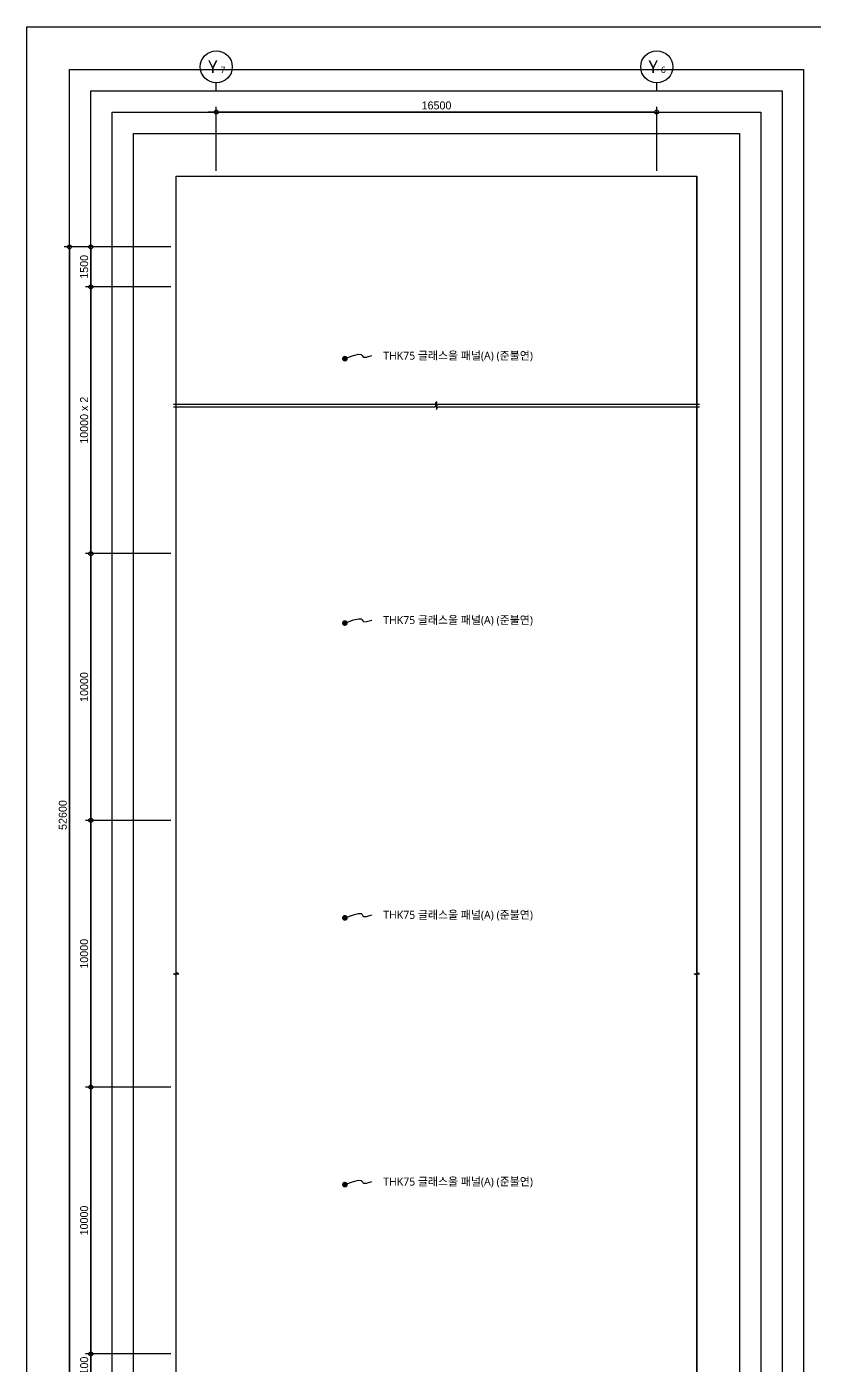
# Model space of a CAD drawing. Header units: millimetres. Extents: x 43197023 to 43466355, y 1341521 to 1420690.
# Drawn here: x 43197023 to 43226523, y 1370515 to 1420690 of the extents above; entities that cross this region are included whole.
import ezdxf
from ezdxf.enums import TextEntityAlignment as Align

# ---------------------------------------------------------------- set-up
doc = ezdxf.new("R2010")
doc.units = ezdxf.units.MM
doc.header["$LTSCALE"] = 1000
doc.header["$MEASUREMENT"] = 0
doc.header["$PDSIZE"] = -10
doc.layers.get('0').update_dxf_attribs({"linetype": 'CONTINUOUS'})
doc.layers.get('Defpoints').update_dxf_attribs({"color": 171, "linetype": 'CONTINUOUS'})
for name, color, linetype in [('LED', 7, 'CONTINUOUS'), ('NDIM', 7, 'CONTINUOUS'), ('SYM', 7, 'CONTINUOUS'), ('SYM(AXIS)', 7, 'CONTINUOUS'), ('TEXT(AXIS)', 2, 'CONTINUOUS'), ('TEXT(MIN)', 7, 'CONTINUOUS')]:
    doc.layers.add(name, color=color, linetype=linetype)
doc.styles.add('CGS', font='cgse', dxfattribs={"bigfont": 'cgs'})
doc.styles.add('나눔바른고딕', font='NanumBarunGothic.ttf')
doc.dimstyles.new('NDIM 1200', dxfattribs={"dimscale": 500, "dimtxt": 3, "dimasz": 1, "dimexe": 2, "dimexo": 2, "dimgap": 1, "dimtad": 1, "dimdec": 0, "dimdsep": 46, "dimtxsty": 'CGS', "dimblk": 'DOT0', "dimcen": 1, "dimdle": 8, "dimclrd": 2, "dimclre": 2, "dimclrt": 2, "dimadec": 0, "dimazin": 0, "dimtfac": 1, "dimtdec": 0, "dimtix": 1, "dimtmove": 2, "dimatfit": 3, "dimldrblk": 'DOT0', "dimfxl": 1, "dimtolj": 1, "dimtzin": 0, "dimlwd": -1, "dimlwe": -1, "dimarcsym": 0})

# ---------------------------------------------------------------- blocks, each defined once
blk = doc.blocks.new('DOT0')
blk.add_line((-3, 0), (3, 0))
at = {"color": 6}
blk.add_circle((0, 0), 0.75, dxfattribs=at)
blk = doc.blocks.new('*D9')
at = {"layer": 'Defpoints', "color": 0, "ltscale": 0.4, "transparency": 16777216}
for p in [(43202623, 1412440), (43198623, 1369840), (43202623, 1369840)]:
    blk.add_point(p, dxfattribs=at)
at = {"layer": 'NDIM', "ltscale": 0.4, "transparency": 16777216}
for p, q in [((43202423, 1412440), (43198423, 1412440)), ((43198623, 1412340), (43198623, 1369940)), ((43202423, 1369840), (43198423, 1369840))]:
    blk.add_line(p, q, dxfattribs=at)
at = {"layer": 'NDIM', "ltscale": 0.4, "transparency": 16777216, "xscale": 100, "yscale": 100, "zscale": 100}
for p, rotation in [((43198623, 1412440), 90), ((43198623, 1369840), 270)]:
    blk.add_blockref('DOT0', p, dxfattribs=dict(at, rotation=rotation))
at = {"layer": 'NDIM', "ltscale": 0.4, "transparency": 16777216, "insert": (43198373, 1391140), "char_height": 300, "attachment_point": 5, "rotation": 90, "style": 'CGS'}
blk.add_mtext('\\A1;52600', dxfattribs=at)
blk = doc.blocks.new('*D10')
at = {"layer": 'Defpoints', "color": 0, "ltscale": 0.4, "transparency": 16777216}
for p in [(43202623, 1380940), (43199423, 1370940), (43202623, 1370940)]:
    blk.add_point(p, dxfattribs=at)
at = {"layer": 'NDIM', "ltscale": 0.4, "transparency": 16777216}
for p, q in [((43202423, 1380940), (43199223, 1380940)), ((43199423, 1380840), (43199423, 1371040)), ((43202423, 1370940), (43199223, 1370940))]:
    blk.add_line(p, q, dxfattribs=at)
at = {"layer": 'NDIM', "ltscale": 0.4, "transparency": 16777216, "xscale": 100, "yscale": 100, "zscale": 100}
for p, rotation in [((43199423, 1380940), 90), ((43199423, 1370940), 270)]:
    blk.add_blockref('DOT0', p, dxfattribs=dict(at, rotation=rotation))
at = {"layer": 'NDIM', "ltscale": 0.4, "transparency": 16777216, "insert": (43199173, 1375940), "char_height": 300, "attachment_point": 5, "rotation": 90, "style": 'CGS'}
blk.add_mtext('\\A1;10000', dxfattribs=at)
blk = doc.blocks.new('*D11')
at = {"layer": 'Defpoints', "color": 0, "ltscale": 0.4, "transparency": 16777216}
for p in [(43202623, 1390940), (43199423, 1380940), (43202623, 1380940)]:
    blk.add_point(p, dxfattribs=at)
at = {"layer": 'NDIM', "ltscale": 0.4, "transparency": 16777216}
for p, q in [((43202423, 1390940), (43199223, 1390940)), ((43199423, 1390840), (43199423, 1381040)), ((43202423, 1380940), (43199223, 1380940))]:
    blk.add_line(p, q, dxfattribs=at)
at = {"layer": 'NDIM', "ltscale": 0.4, "transparency": 16777216, "xscale": 100, "yscale": 100, "zscale": 100}
for p, rotation in [((43199423, 1390940), 90), ((43199423, 1380940), 270)]:
    blk.add_blockref('DOT0', p, dxfattribs=dict(at, rotation=rotation))
at = {"layer": 'NDIM', "ltscale": 0.4, "transparency": 16777216, "insert": (43199173, 1385940), "char_height": 300, "attachment_point": 5, "rotation": 90, "style": 'CGS'}
blk.add_mtext('\\A1;10000', dxfattribs=at)
blk = doc.blocks.new('*D12')
at = {"layer": 'Defpoints', "color": 0, "ltscale": 0.4, "transparency": 16777216}
for p in [(43202623, 1400940), (43199423, 1390940), (43202623, 1390940)]:
    blk.add_point(p, dxfattribs=at)
at = {"layer": 'NDIM', "ltscale": 0.4, "transparency": 16777216}
for p, q in [((43202423, 1400940), (43199223, 1400940)), ((43199423, 1400840), (43199423, 1391040)), ((43202423, 1390940), (43199223, 1390940))]:
    blk.add_line(p, q, dxfattribs=at)
at = {"layer": 'NDIM', "ltscale": 0.4, "transparency": 16777216, "xscale": 100, "yscale": 100, "zscale": 100}
for p, rotation in [((43199423, 1400940), 90), ((43199423, 1390940), 270)]:
    blk.add_blockref('DOT0', p, dxfattribs=dict(at, rotation=rotation))
at = {"layer": 'NDIM', "ltscale": 0.4, "transparency": 16777216, "insert": (43199173, 1395940), "char_height": 300, "attachment_point": 5, "rotation": 90, "style": 'CGS'}
blk.add_mtext('\\A1;10000', dxfattribs=at)
blk = doc.blocks.new('*D13')
at = {"layer": 'Defpoints', "color": 0, "ltscale": 0.4, "transparency": 16777216}
for p in [(43202623, 1410940), (43199423, 1400940), (43202623, 1400940)]:
    blk.add_point(p, dxfattribs=at)
at = {"layer": 'NDIM', "ltscale": 0.4, "transparency": 16777216}
for p, q in [((43202423, 1410940), (43199223, 1410940)), ((43199423, 1410840), (43199423, 1401040)), ((43202423, 1400940), (43199223, 1400940))]:
    blk.add_line(p, q, dxfattribs=at)
at = {"layer": 'NDIM', "ltscale": 0.4, "transparency": 16777216, "xscale": 100, "yscale": 100, "zscale": 100}
for p, rotation in [((43199423, 1410940), 90), ((43199423, 1400940), 270)]:
    blk.add_blockref('DOT0', p, dxfattribs=dict(at, rotation=rotation))
at = {"layer": 'NDIM', "ltscale": 0.4, "transparency": 16777216, "insert": (43199173, 1405940), "char_height": 300, "attachment_point": 5, "rotation": 90, "style": 'CGS'}
blk.add_mtext('\\A1;10000 x 2', dxfattribs=at)
blk = doc.blocks.new('*D14')
at = {"layer": 'Defpoints', "color": 0, "ltscale": 0.4, "transparency": 16777216}
for p in [(43202623, 1370940), (43199423, 1369840), (43202623, 1369840)]:
    blk.add_point(p, dxfattribs=at)
at = {"layer": 'NDIM', "ltscale": 0.4, "transparency": 16777216}
for p, q in [((43202423, 1370940), (43199223, 1370940)), ((43199423, 1370840), (43199423, 1369940)), ((43202423, 1369840), (43199223, 1369840))]:
    blk.add_line(p, q, dxfattribs=at)
at = {"layer": 'NDIM', "ltscale": 0.4, "transparency": 16777216, "xscale": 100, "yscale": 100, "zscale": 100}
for p, rotation in [((43199423, 1370940), 90), ((43199423, 1369840), 270)]:
    blk.add_blockref('DOT0', p, dxfattribs=dict(at, rotation=rotation))
at = {"layer": 'NDIM', "ltscale": 0.4, "transparency": 16777216, "insert": (43199173, 1370390), "char_height": 300, "attachment_point": 5, "rotation": 90, "style": 'CGS'}
blk.add_mtext('\\A1;1100', dxfattribs=at)
blk = doc.blocks.new('*D15')
at = {"layer": 'Defpoints', "color": 0, "ltscale": 0.4, "transparency": 16777216}
for p in [(43202623, 1412440), (43199423, 1410940), (43202623, 1410940)]:
    blk.add_point(p, dxfattribs=at)
at = {"layer": 'NDIM', "ltscale": 0.4, "transparency": 16777216}
for p, q in [((43202423, 1412440), (43199223, 1412440)), ((43199423, 1412340), (43199423, 1411040)), ((43202423, 1410940), (43199223, 1410940))]:
    blk.add_line(p, q, dxfattribs=at)
at = {"layer": 'NDIM', "ltscale": 0.4, "transparency": 16777216, "xscale": 100, "yscale": 100, "zscale": 100}
for p, rotation in [((43199423, 1412440), 90), ((43199423, 1410940), 270)]:
    blk.add_blockref('DOT0', p, dxfattribs=dict(at, rotation=rotation))
at = {"layer": 'NDIM', "ltscale": 0.4, "transparency": 16777216, "insert": (43199173, 1411690), "char_height": 300, "attachment_point": 5, "rotation": 90, "style": 'CGS'}
blk.add_mtext('\\A1;1500', dxfattribs=at)
blk = doc.blocks.new('*D23')
at = {"layer": 'Defpoints', "color": 0, "ltscale": 0.4, "transparency": 16777216}
for p in [(43204123, 1417490), (43204123, 1415090), (43220623, 1415090)]:
    blk.add_point(p, dxfattribs=at)
at = {"layer": 'NDIM', "ltscale": 0.4, "transparency": 16777216}
for p, q in [((43204123, 1415290), (43204123, 1417690)), ((43220523, 1417490), (43204223, 1417490)), ((43220623, 1415290), (43220623, 1417690))]:
    blk.add_line(p, q, dxfattribs=at)
at = {"layer": 'NDIM', "ltscale": 0.4, "transparency": 16777216, "xscale": 100, "yscale": 100, "zscale": 100, "rotation": 180}
blk.add_blockref('DOT0', (43204123, 1417490), dxfattribs=at)
at = {"layer": 'NDIM', "ltscale": 0.4, "transparency": 16777216, "xscale": 100, "yscale": 100, "zscale": 100}
blk.add_blockref('DOT0', (43220623, 1417490), dxfattribs=at)
at = {"layer": 'NDIM', "ltscale": 0.4, "transparency": 16777216, "insert": (43212373, 1417740), "char_height": 300, "attachment_point": 5, "style": 'CGS'}
blk.add_mtext('\\A1;16500', dxfattribs=at)
blk = doc.blocks.new('A$C2F20087E')
at = {"layer": 'SYM(AXIS)'}
blk.add_line((600, 0), (600, 300), dxfattribs=at)
blk.add_circle((600, 900), 600, dxfattribs=at)

msp = doc.modelspace()

# ---------------------------------------------------------------- hatches: boundary and pattern name
at = {"layer": 'LED'}
h = msp.add_hatch(color=256, dxfattribs=at)
h.dxf.hatch_style = 1
edge = h.paths.add_edge_path()
edge.add_arc((43208941.2, 1408248.5), 108, 180, 540, ccw=False)
h = msp.add_hatch(color=256, dxfattribs=at)
h.dxf.hatch_style = 1
edge = h.paths.add_edge_path()
edge.add_arc((43208941.2, 1398337.2), 108, 180, 540, ccw=False)
h = msp.add_hatch(color=256, dxfattribs=at)
h.dxf.hatch_style = 1
edge = h.paths.add_edge_path()
edge.add_arc((43208941.2, 1387285.3), 108, 180, 540, ccw=False)
h = msp.add_hatch(color=256, dxfattribs=at)
h.dxf.hatch_style = 1
edge = h.paths.add_edge_path()
edge.add_arc((43208941.2, 1377285.3), 108, 180, 540, ccw=False)

# ---------------------------------------------------------------- linework, layer by layer
at = {"ltscale": 10000}
for points in [[(43208941.2, 1408248.5), (43209261.1, 1408366.6), (43209449.5, 1408412.3), (43209544.7, 1408407.1), (43209584.7, 1408372.3), (43209607.7, 1408329.1), (43209651.7, 1408298.9), (43209754.8, 1408302.9), (43209955.2, 1408362.5)], [(43208941.2, 1398337.2), (43209261.1, 1398455.2), (43209449.5, 1398501), (43209544.7, 1398495.8), (43209584.7, 1398460.9), (43209607.7, 1398417.8), (43209651.7, 1398387.5), (43209754.8, 1398391.6), (43209955.2, 1398451.2)], [(43208941.2, 1387285.3), (43209261.1, 1387403.3), (43209449.5, 1387449.1), (43209544.7, 1387443.9), (43209584.7, 1387409.1), (43209607.7, 1387365.9), (43209651.7, 1387335.6), (43209754.8, 1387339.7), (43209955.2, 1387399.3)], [(43208941.2, 1377285.3), (43209261.1, 1377403.3), (43209449.5, 1377449.1), (43209544.7, 1377443.9), (43209584.7, 1377409.1), (43209607.7, 1377365.9), (43209651.7, 1377335.6), (43209754.8, 1377339.7), (43209955.2, 1377399.3)]]:
    msp.add_lwpolyline(points, dxfattribs=at)
at = {"layer": 'Defpoints', "ltscale": 10000}
for points in [[(43252423.4, 1349690.2), (43197023.4, 1349690.2), (43197023.4, 1420690.2), (43252423.4, 1420690.2)], [(43198623.4, 1419090.2), (43226123.4, 1419090.2), (43226123.4, 1351290.2), (43198623.4, 1351290.2)], [(43199423.4, 1418290.2), (43225323.4, 1418290.2), (43225323.4, 1352090.2), (43199423.4, 1352090.2)], [(43200223.4, 1417490.2), (43224523.4, 1417490.2), (43224523.4, 1352890.2), (43200223.4, 1352890.2)], [(43201023.4, 1416690.2), (43223723.4, 1416690.2), (43223723.4, 1353690.2), (43201023.4, 1353690.2)], [(43202623.4, 1415090.2), (43222123.4, 1415090.2), (43222123.4, 1355290.2), (43202623.4, 1355290.2)]]:
    msp.add_lwpolyline(points, close=True, dxfattribs=at)
at = {"layer": 'SYM', "color": 8}
for points in [[(43202623.4, 1355190.2), (43202623.5, 1385140.2), (43202523.4, 1385190.2), (43202723.4, 1385190.2), (43202623.4, 1385240.2), (43202623.4, 1415090.2)], [(43222123.4, 1355190.2), (43222123.5, 1385140.2), (43222023.4, 1385190.2), (43222223.4, 1385190.2), (43222123.4, 1385240.2), (43222123.4, 1415090.2)], [(43202523.4, 1406540.1), (43212323.4, 1406540.1), (43212373.4, 1406640.2), (43212373.4, 1406440.2), (43212423.4, 1406540.2), (43222223.4, 1406540.2)], [(43202523.4, 1406440.1), (43212323.4, 1406440.1), (43212373.4, 1406540.2), (43212373.4, 1406340.2), (43212423.4, 1406440.2), (43222223.4, 1406440.2)]]:
    msp.add_lwpolyline(points, dxfattribs=at)

# ---------------------------------------------------------------- block references
for p in [(43203523.4, 1418290.2), (43220023.4, 1418290.2)]:
    msp.add_blockref('A$C2F20087E', p)

# ---------------------------------------------------------------- texts
at = {"layer": 'TEXT(AXIS)', "style": '나눔바른고딕'}
for s, height, p in [('Y', 480, (43203991.7, 1419194.1)), ('7', 240, (43204371, 1419074.2)), ('Y', 480, (43220491.7, 1419194.1)), ('6', 240, (43220871, 1419074.2))]:
    msp.add_text(s, height=height, dxfattribs=at).set_placement(p, align=Align.MIDDLE)
at = {"layer": 'TEXT(MIN)', "style": '나눔바른고딕'}
for p in [(43215985.8, 1408362.5), (43215985.8, 1398451.2), (43215985.8, 1387399.3), (43215985.8, 1377399.3)]:
    msp.add_text('THK75 글래스울 패널(A) (준불연)', height=300, dxfattribs=at).set_placement(p, align=Align.MIDDLE_RIGHT)

# ---------------------------------------------------------------- dimensions: what is measured, and where the dimension line sits
at = {"layer": 'NDIM', "ltscale": 0.4}
for base, p1, p2, angle, picture, middle in [((43204123.4, 1417490.2), (43220623.4, 1415090.2), (43204123.4, 1415090.2), 180, '*D23', (43212373.4, 1417740.2)), ((43199423.4, 1410940.2), (43202623.4, 1412440.2), (43202623.4, 1410940.2), 90, '*D15', (43199173.4, 1411690.2)), ((43199423.4, 1390940.2), (43202623.4, 1400940.2), (43202623.4, 1390940.2), 270, '*D12', (43199173.4, 1395940.2)), ((43199423.4, 1380940.2), (43202623.4, 1390940.2), (43202623.4, 1380940.2), 270, '*D11', (43199173.4, 1385940.2)), ((43199423.4, 1370940.2), (43202623.4, 1380940.2), (43202623.4, 1370940.2), 270, '*D10', (43199173.4, 1375940.2)), ((43199423.4, 1369840.2), (43202623.4, 1370940.2), (43202623.4, 1369840.2), 90, '*D14', (43199173.4, 1370390.2))]:
    dim = msp.add_linear_dim(base=base, p1=p1, p2=p2, angle=angle, dimstyle='NDIM 1200', override={"dimscale": 100, "dimclrd": 256, "dimclre": 256, "dimclrt": 256}, dxfattribs=at)
    dim.commit()
    dim.dimension.update_dxf_attribs({"geometry": picture, "text_midpoint": middle})
for base, p1, p2, text, picture, middle in [((43198623.4, 1369840.2), (43202623.4, 1412440.2), (43202623.4, 1369840.2), '52600', '*D9', (43198373.4, 1391140.2)), ((43199423.4, 1400940.2), (43202623.4, 1410940.2), (43202623.4, 1400940.2), '10000 x 2', '*D13', (43199173.4, 1405940.2))]:
    dim = msp.add_linear_dim(base=base, p1=p1, p2=p2, angle=270, text=text, dimstyle='NDIM 1200', override={"dimscale": 100, "dimclrd": 256, "dimclre": 256, "dimclrt": 256}, dxfattribs=at)
    dim.commit()
    dim.dimension.update_dxf_attribs({"geometry": picture, "text_midpoint": middle})

doc.saveas('drawing.dxf')
